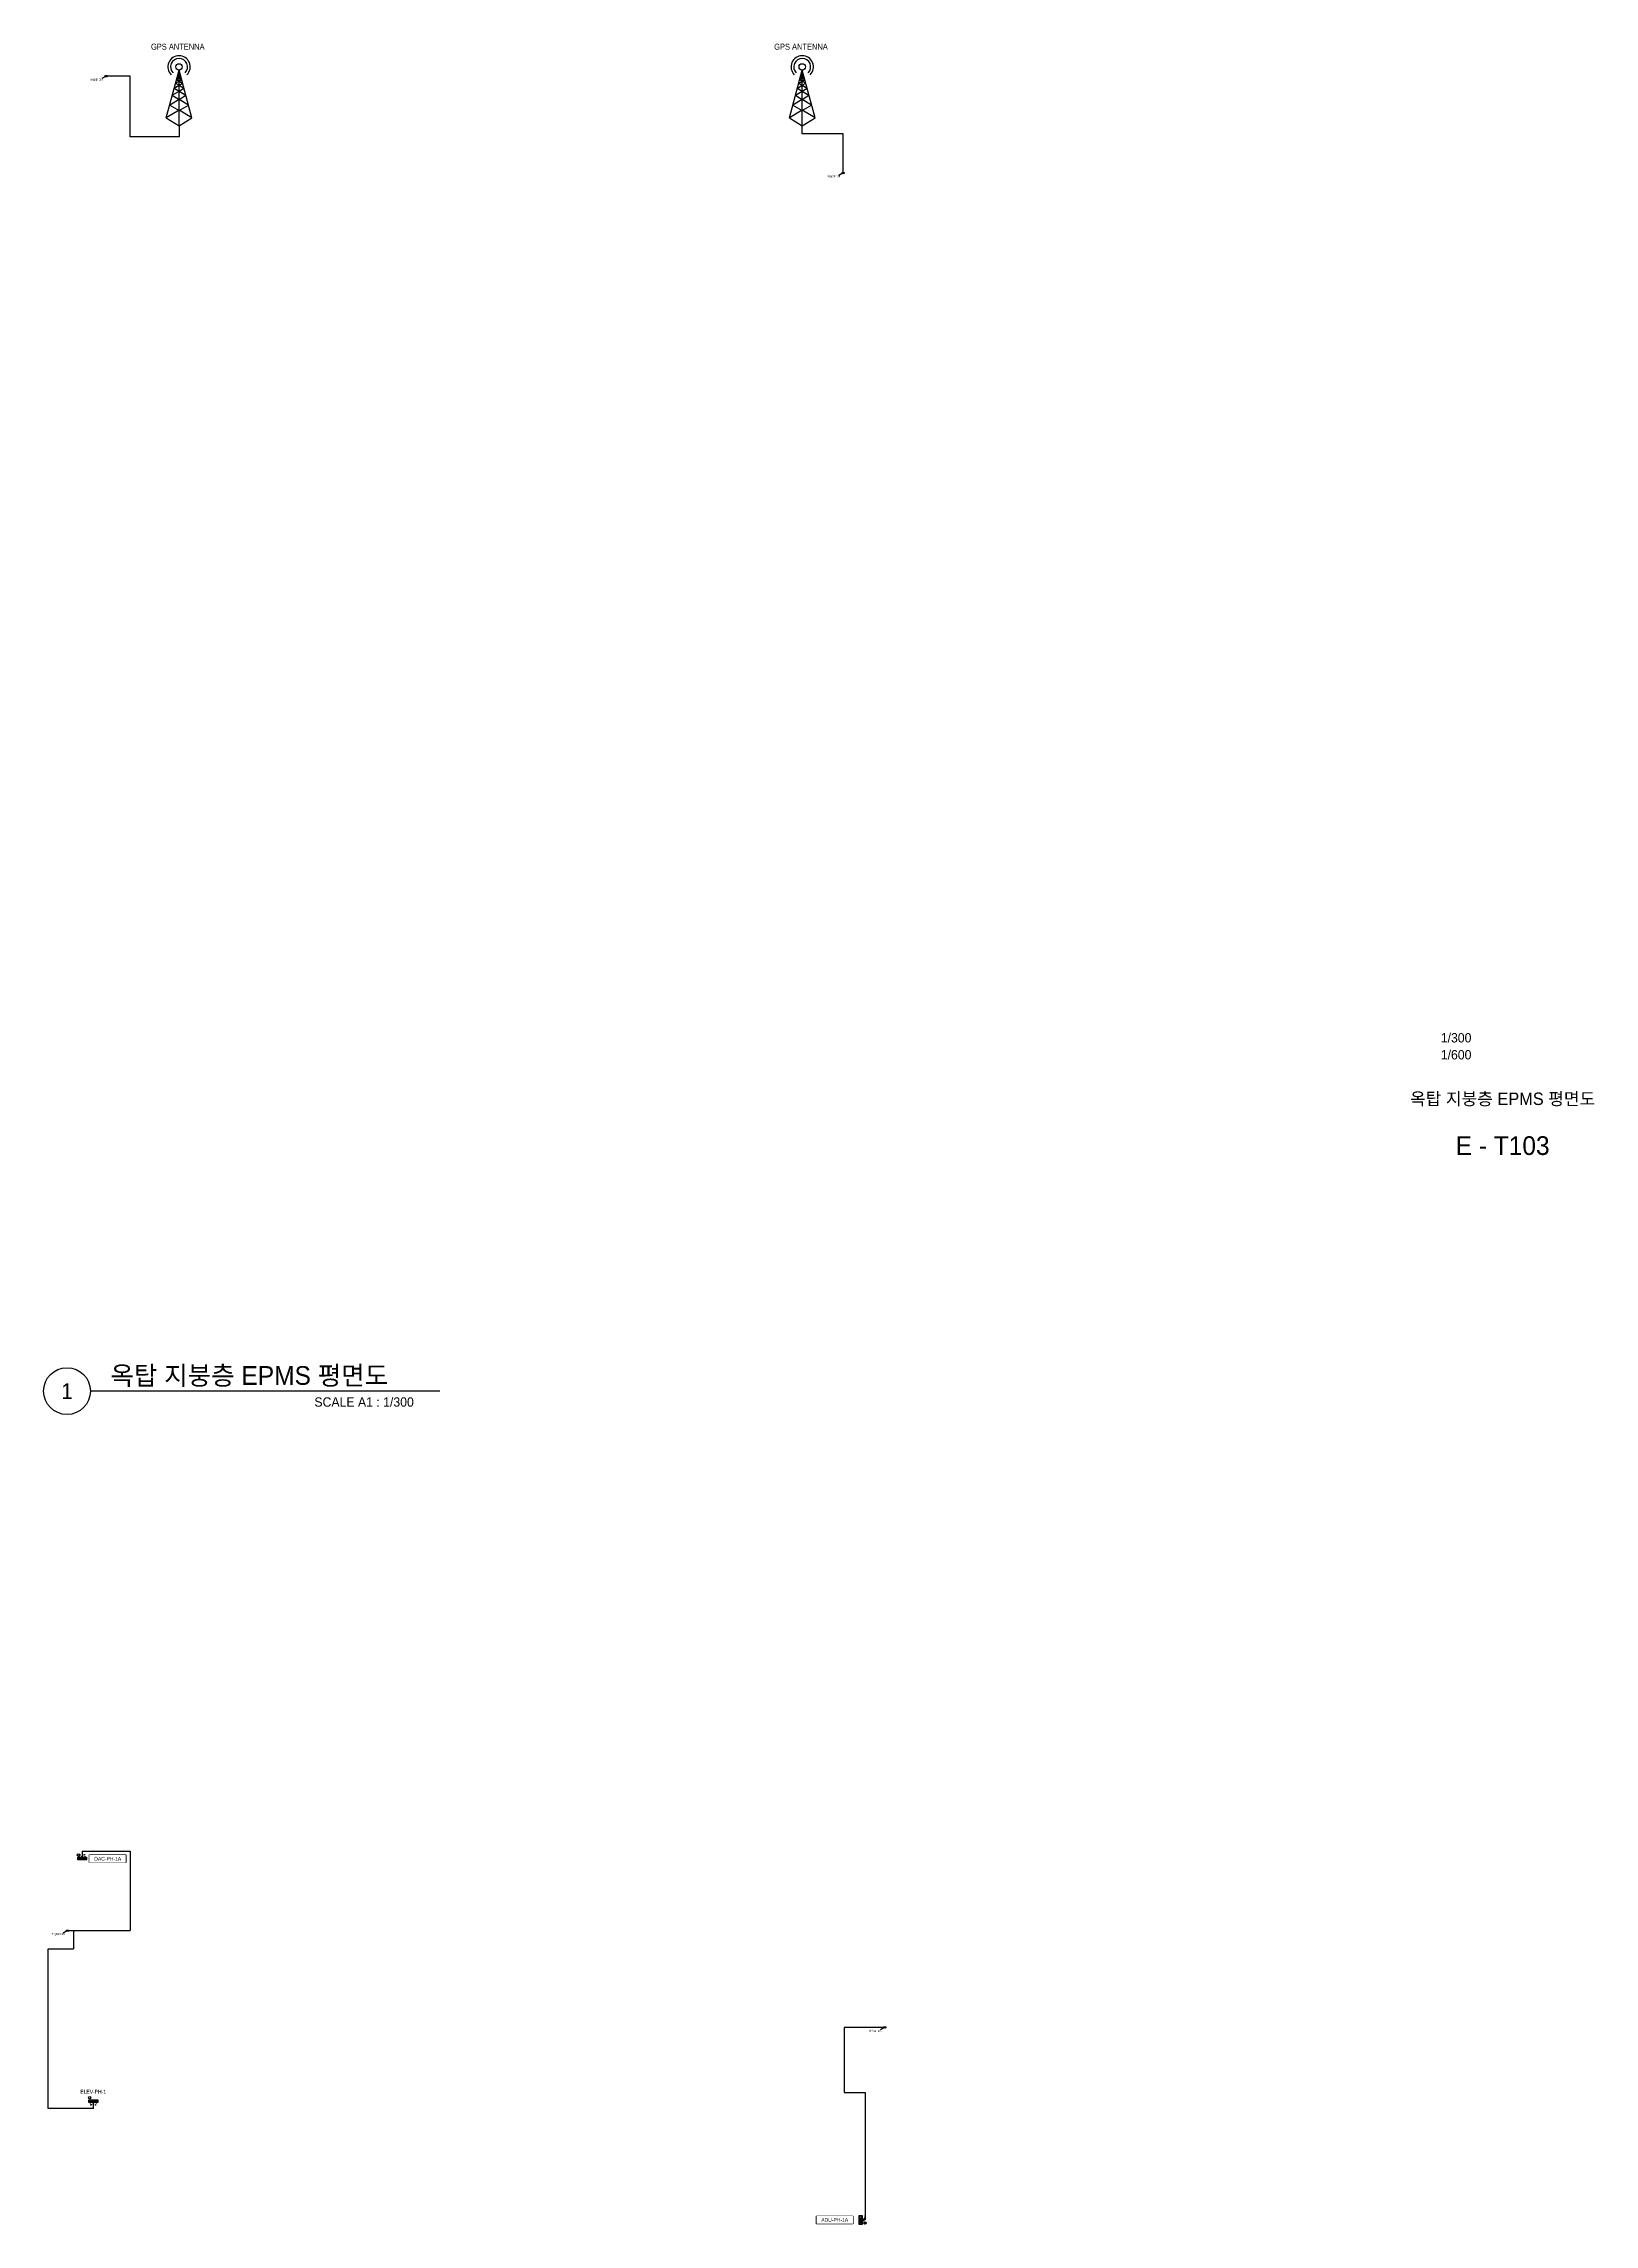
# Model space of a CAD drawing. Header units: millimetres. Extents: x 89450 to 753248, y -530175 to 1209785.
# Drawn here: x 93008 to 242070, y 1000225 to 1209785 of the extents above; entities that cross this region are included whole.
import ezdxf
from ezdxf.enums import TextEntityAlignment as Align

# ---------------------------------------------------------------- set-up
doc = ezdxf.new("R2010")
doc.units = ezdxf.units.MM
doc.header["$LTSCALE"] = 150
doc.linetypes.add('CONTINOUS', pattern=[0])
doc.linetypes.add('D1', pattern=[3, 1, -1, 1])
for name, color, linetype in [('------01 Distribution Panel', 3, 'Continuous'), ('------01 Motor Control Panel or Center', 4, 'Continuous'), ('-----29 Indicator', 1, 'Continuous'), ('-----41 Drawing Title', 2, 'Continuous'), ('-----42 Drawing Number', 2, 'Continuous'), ('-----43 Drawing Scale', 3, 'Continuous'), ('-----99 EPMS CABLE DUCT', 4, 'Continuous'), ('-----99 EPMS CONDUIT', 4, 'Continuous'), ('-----99 EPMS DEVICE', 3, 'Continuous'), ('-----99 EPMS ETC', 4, 'Continuous')]:
    doc.layers.add(name, color=color, linetype=linetype)
doc.styles.add('ELEC', font='')
doc.styles.get('ELEC').set_extended_font_data('Dotum')

# ---------------------------------------------------------------- blocks, each defined once
blk = doc.blocks.new('PNL3')
at = {"color": 161, "linetype": 'D1'}
for p, q in [((-200, 280), (-480, 280)), ((-200, -280), (-480, -280))]:
    blk.add_line(p, q, dxfattribs=at)
at = {"color": 161}
for p, q in [((-200, 276), (0, 76)), ((-200, 205), (0, 5)), ((-200, 135), (0, -65)), ((-200, 64), (0, -136)), ((-153, 300), (0, 147)), ((-83, 300), (0, 217)), ((-200, -7), (0, -207)), ((-200, -78), (0, -278)), ((-200, -148), (-48, -300)), ((-200, -219), (-119, -300))]:
    blk.add_line(p, q, dxfattribs=at)
blk.add_lwpolyline([(0, -300), (-200, -300), (-200, 300), (0, 300)], close=True, dxfattribs=at)
at = {"color": 161, "linetype": 'D1'}
for centre, start, end in [((-200, 280), 180, 270), ((-200, -280), 90, 180)]:
    blk.add_arc(centre, 280, start, end, dxfattribs=at)
blk = doc.blocks.new('MCP_EQUIPMENT-2')
at = {"color": 161}
for p, q in [((200, 400), (0, -400)), ((200, -400), (0, 400))]:
    blk.add_line(p, q, dxfattribs=at)
at = {"color": 161, "linetype": 'D1'}
for p, q in [((200, 380), (580, 380)), ((200, -380), (580, -380))]:
    blk.add_line(p, q, dxfattribs=at)
at = {"color": 161}
blk.add_lwpolyline([(200, 400), (0, 400), (0, -400), (200, -400)], close=True, dxfattribs=at)
at = {"color": 161, "linetype": 'D1'}
for centre, start, end in [((200, 380), 270, 0), ((200, -380), 0, 90)]:
    blk.add_arc(centre, 380, start, end, dxfattribs=at)

msp = doc.modelspace()

# ---------------------------------------------------------------- linework, layer by layer
at = {"layer": '------01 Motor Control Panel or Center', "linetype": 'CONTINOUS', "elevation": 0}
msp.add_lwpolyline([(100911, 1035725), (100911, 1034985), (97407, 1034985), (97407, 1035725)], close=True, dxfattribs=at)
at = {"layer": '------01 Motor Control Panel or Center', "linetype": 'CONTINOUS'}
msp.add_lwpolyline([(170804, 1001025), (170804, 1000285), (167300, 1000285), (167300, 1001025)], close=True, dxfattribs=at)
at = {"layer": '-----41 Drawing Title', "color": 7}
msp.add_line((131092, 1080300), (97508, 1080300), dxfattribs=at)
msp.add_circle((95258, 1080300), 2250, dxfattribs=at)
at = {"layer": '-----99 EPMS CABLE DUCT'}
for p, q in [((99020, 1206655), (98614, 1206421)), ((98930, 1206695), (99110, 1206615)), ((98930, 1206615), (99110, 1206695)), ((169865, 1197355), (169459, 1197121)), ((169775, 1197395), (169955, 1197315)), ((169775, 1197315), (169955, 1197395)), ((95297, 1028455), (94891, 1028221)), ((95207, 1028495), (95387, 1028415)), ((95207, 1028415), (95387, 1028495)), ((173849, 1019155), (173443, 1018921)), ((173759, 1019195), (173939, 1019115)), ((173759, 1019115), (173939, 1019195))]:
    msp.add_line(p, q, dxfattribs=at)
at = {"layer": '-----99 EPMS CABLE DUCT', "elevation": 0}
for points in [[(98614, 1206421, 0, 70, 0), (98790, 1206522, 40, 40, 0)], [(169459, 1197121, 0, 70, 0), (169635, 1197222, 40, 40, 0)], [(94891, 1028221, 0, 70, 0), (95067, 1028322, 40, 40, 0)], [(173443, 1018921, 0, 70, 0), (173619, 1019022, 40, 40, 0)]]:
    msp.add_lwpolyline(points, format="xyseb", dxfattribs=at)
for points in [[(98920, 1206705), (99120, 1206705), (99120, 1206605), (98920, 1206605)], [(98930, 1206695), (99110, 1206695), (99110, 1206615), (98930, 1206615)], [(169765, 1197405), (169965, 1197405), (169965, 1197305), (169765, 1197305)], [(169775, 1197395), (169955, 1197395), (169955, 1197315), (169775, 1197315)], [(95197, 1028505), (95397, 1028505), (95397, 1028405), (95197, 1028405)], [(95207, 1028495), (95387, 1028495), (95387, 1028415), (95207, 1028415)], [(173749, 1019205), (173949, 1019205), (173949, 1019105), (173749, 1019105)], [(173759, 1019195), (173939, 1019195), (173939, 1019115), (173759, 1019115)]]:
    msp.add_lwpolyline(points, close=True, dxfattribs=at)
msp.add_lwpolyline([(95297, 1028455), (95880, 1028455), (95880, 1026700)], dxfattribs=at)
at = {"layer": '-----99 EPMS CABLE DUCT'}
for centre in [(99020, 1206655), (99020, 1206655), (169865, 1197355), (95297, 1028455), (95297, 1028455), (173849, 1019155)]:
    msp.add_circle(centre, 10, dxfattribs=at)
at = {"layer": '-----99 EPMS CONDUIT'}
msp.add_line((95297, 1028455), (101321, 1028455), dxfattribs=at)
msp.add_lwpolyline([(106027, 1201894), (106027, 1200825), (101321, 1200825), (101321, 1206655), (99004, 1206655)], dxfattribs=at)
at = {"layer": '-----99 EPMS CONDUIT', "elevation": 0}
msp.add_lwpolyline([(169865, 1197405), (169865, 1201122), (165926, 1201122), (165926, 1201894)], dxfattribs=at)
at = {"layer": '-----99 EPMS ETC', "ltscale": 3}
for p, q in [((104793, 1202638), (106027, 1207246)), ((107262, 1202638), (106027, 1207246)), ((106027, 1201894), (106027, 1207246)), ((164691, 1202638), (165926, 1207246)), ((167161, 1202638), (165926, 1207246)), ((165926, 1201894), (165926, 1207246)), ((105377, 1204819), (106027, 1205211)), ((105558, 1205494), (106027, 1205777)), ((105558, 1205494), (106027, 1205211)), ((105688, 1205981), (106027, 1206186)), ((105688, 1205981), (106027, 1205777)), ((105783, 1206333), (106027, 1206480)), ((105783, 1206333), (106027, 1206186)), ((105851, 1206587), (106027, 1206693)), ((105851, 1206587), (106027, 1206480)), ((106027, 1206693), (106204, 1206587)), ((106027, 1206480), (106204, 1206587)), ((106027, 1206480), (106272, 1206333)), ((106027, 1206186), (106272, 1206333)), ((106027, 1206186), (106366, 1205982)), ((106027, 1205777), (106366, 1205981)), ((106027, 1205777), (106496, 1205494)), ((106027, 1205211), (106496, 1205494)), ((106027, 1205211), (106677, 1204819)), ((165276, 1204819), (165926, 1205211)), ((165457, 1205494), (165926, 1205777)), ((165457, 1205494), (165926, 1205211)), ((165587, 1205981), (165926, 1206186)), ((165587, 1205981), (165926, 1205777)), ((165682, 1206333), (165926, 1206480)), ((165682, 1206333), (165926, 1206186)), ((165749, 1206587), (165926, 1206693)), ((165749, 1206587), (165926, 1206480)), ((165926, 1206693), (166103, 1206587)), ((165926, 1206480), (166103, 1206587)), ((165926, 1206480), (166171, 1206333)), ((165926, 1206186), (166171, 1206333)), ((165926, 1206186), (166265, 1205982)), ((165926, 1205777), (166265, 1205981)), ((165926, 1205777), (166395, 1205494)), ((165926, 1205211), (166395, 1205494)), ((165926, 1205211), (166576, 1204819)), ((106027, 1203382), (104793, 1202638)), ((106027, 1204428), (105127, 1203885)), ((105127, 1203885), (106027, 1203342)), ((105377, 1204819), (106027, 1204428)), ((106027, 1204428), (106677, 1204819)), ((106927, 1203885), (106027, 1204428)), ((106027, 1203342), (106927, 1203885)), ((107262, 1202638), (106027, 1203382)), ((165926, 1203382), (164691, 1202638)), ((165926, 1204428), (165025, 1203885)), ((165025, 1203885), (165926, 1203342)), ((165276, 1204819), (165926, 1204428)), ((165926, 1204428), (166576, 1204819)), ((166826, 1203885), (165926, 1204428)), ((165926, 1203342), (166826, 1203885)), ((167161, 1202638), (165926, 1203382)), ((104793, 1202638), (106027, 1201894)), ((106027, 1201894), (107262, 1202638)), ((164691, 1202638), (165926, 1201894)), ((165926, 1201894), (167161, 1202638))]:
    msp.add_line(p, q, dxfattribs=at)
for centre in [(106027, 1207551), (165926, 1207551)]:
    msp.add_circle(centre, 306, dxfattribs=at)
for centre, radius in [((106027, 1207551), 1074), ((106027, 1207551), 814), ((165926, 1207551), 1074), ((165926, 1207551), 814)]:
    msp.add_arc(centre, radius, 315, 225, dxfattribs=at)

# ---------------------------------------------------------------- block references
at = {"layer": '------01 Motor Control Panel or Center', "rotation": 269.9999999999999}
msp.add_blockref('PNL3', (96707, 1035255), dxfattribs=at)

# ---------------------------------------------------------------- texts
at = {"layer": '-----41 Drawing Title', "style": 'ELEC'}
msp.add_text('옥탑 지붕층 EPMS 평면도', height=1200, dxfattribs=at).set_placement((233250, 1108390), align=Align.MIDDLE_CENTER)
at = {"layer": '-----41 Drawing Title', "color": 2, "style": 'ELEC'}
msp.add_text('옥탑 지붕층 EPMS 평면도', height=1800, dxfattribs=at).set_placement((99425, 1080900))
at = {"layer": '-----41 Drawing Title', "color": 7, "style": 'ELEC'}
msp.add_text('1', height=1500, dxfattribs=at).set_placement((95258, 1080300), align=Align.MIDDLE)
at = {"layer": '-----41 Drawing Title', "style": 'ELEC'}
msp.add_text('SCALE A1 : 1/300', height=900, dxfattribs=at).set_placement((128592, 1078800), align=Align.RIGHT)
at = {"layer": '-----42 Drawing Number', "style": 'ELEC'}
msp.add_text('E - T103', height=1800, dxfattribs=at).set_placement((233250, 1103890), align=Align.MIDDLE_CENTER)
at = {"layer": '-----43 Drawing Scale', "style": 'ELEC'}
for s, p in [('1/300', (228779, 1114250)), ('1/600', (228779, 1112620))]:
    msp.add_text(s, height=900, dxfattribs=at).set_placement(p, align=Align.MIDDLE_CENTER)
at = {"layer": '-----99 EPMS CABLE DUCT', "style": 'ELEC'}
for s, p in [('옥탑층 DN', (97501, 1206224)), ('지상6F DN', (168345, 1196924, 0)), ('지상6F DN', (93777, 1028024)), ('지상6F DN', (172329, 1018724, 0))]:
    msp.add_text(s, height=187.7, dxfattribs=at).set_placement(p)
at = {"layer": '-----99 EPMS ETC', "ltscale": 3, "style": 'ELEC', "width": 0.9}
for p in [(105907, 1209198, -169), (165806, 1209198, -169)]:
    msp.add_text('GPS ANTENNA', height=578.46, dxfattribs=at).set_placement(p, align=Align.CENTER)

# ---------------------------------------------------------------- wipeouts: each hides what was drawn before it
msp.add_wipeout([(96024, 1013345), (99528, 1013345), (99528, 1012605), (96024, 1012605)]).dxf.layer = '------01 Distribution Panel'

# ---------------------------------------------------------------- next in the draw order: linework, layer by layer
at = {"layer": '-----29 Indicator'}
msp.add_circle((97439, 1012392), 114, dxfattribs=at)
at = {"layer": '-----99 EPMS CABLE DUCT', "elevation": 0}
msp.add_lwpolyline([(97790, 1011349), (93431, 1011349), (93431, 1026700), (95880, 1026700)], dxfattribs=at)
at = {"layer": '-----99 EPMS CONDUIT'}
msp.add_line((97790, 1011349), (97790, 1011926), dxfattribs=at)
msp.add_arc((97790, 1011926), 63.8, 300, 240, dxfattribs=at)
at = {"layer": '-----99 EPMS DEVICE', "color": 2, "elevation": 0}
msp.add_lwpolyline([(98220, 1011926), (97360, 1011926), (97360, 1012196), (98220, 1012196)], close=True, dxfattribs=at)

# ---------------------------------------------------------------- next in the draw order: block references
at = {"layer": '------01 Distribution Panel', "rotation": 89.99999999999993}
msp.add_blockref('PNL3', (97776, 1012205), dxfattribs=at)

# ---------------------------------------------------------------- next in the draw order: texts
at = {"layer": '------01 Distribution Panel', "linetype": 'CONTINOUS', "style": 'ELEC', "width": 0.8}
msp.add_text('ELEV-PH-1', height=375, dxfattribs=at).set_placement((97776, 1012975), align=Align.MIDDLE)
at = {"layer": '-----29 Indicator', "style": 'ELEC'}
msp.add_text('501', height=150, rotation=360, dxfattribs=at).set_placement((97439, 1012392), align=Align.MIDDLE_CENTER)
at = {"layer": '-----99 EPMS DEVICE', "color": 2, "style": 'ELEC', "width": 0.9}
msp.add_text('DM', height=168, dxfattribs=at).set_placement((97781, 1012060), align=Align.MIDDLE)

# ---------------------------------------------------------------- next in the draw order: wipeouts: each hides what was drawn before it
at = {"color": 1}
for points in [[(97407, 1035725), (100911, 1035725), (100911, 1034985), (97407, 1034985)], [(167300, 1001025), (170804, 1001025), (170804, 1000285), (167300, 1000285)]]:
    msp.add_wipeout(points, dxfattribs=at).dxf.layer = '------01 Motor Control Panel or Center'

# ---------------------------------------------------------------- next in the draw order: linework, layer by layer
at = {"layer": '-----29 Indicator'}
for centre in [(96362, 1035721), (171951, 1000351)]:
    msp.add_circle(centre, 114, dxfattribs=at)
at = {"layer": '-----99 EPMS CABLE DUCT', "elevation": 0}
msp.add_lwpolyline([(173749, 1019155), (169948, 1019155), (169948, 1012894), (171990, 1012894), (171990, 1000655)], dxfattribs=at)
at = {"layer": '-----99 EPMS CONDUIT'}
for p, q in [((96713, 1036101), (96713, 1035525)), ((96713, 1036101), (101321, 1036101)), ((101321, 1036101), (101321, 1028455)), ((171990, 1000655), (171673, 1000655))]:
    msp.add_line(p, q, dxfattribs=at)
for centre, start, end in [((96713, 1035525), 300, 240), ((171673, 1000655), 30, 330)]:
    msp.add_arc(centre, 63.8, start, end, dxfattribs=at)
at = {"layer": '-----99 EPMS DEVICE', "color": 2, "elevation": 0}
msp.add_lwpolyline([(97143, 1035255), (96283, 1035255), (96283, 1035525), (97143, 1035525)], close=True, dxfattribs=at)
at = {"layer": '-----99 EPMS DEVICE', "color": 2}
msp.add_lwpolyline([(171673, 1001085), (171673, 1000225), (171404, 1000225), (171404, 1001085)], close=True, dxfattribs=at)

# ---------------------------------------------------------------- next in the draw order: block references
at = {"layer": '------01 Motor Control Panel or Center'}
msp.add_blockref('MCP_EQUIPMENT-2', (171404, 1000655), dxfattribs=at)

# ---------------------------------------------------------------- next in the draw order: texts
at = {"layer": '------01 Motor Control Panel or Center', "linetype": 'CONTINOUS', "style": 'ELEC', "width": 0.8}
for s, p in [('OAC-PH-1A', (99159, 1035355)), ('ADU-PH-1A', (169052, 1000655))]:
    msp.add_text(s, height=375, dxfattribs=at).set_placement(p, align=Align.MIDDLE)
at = {"layer": '-----29 Indicator', "style": 'ELEC', "width": 0.6}
msp.add_text('519', height=150, dxfattribs=at).set_placement((96362, 1035721), align=Align.MIDDLE_CENTER)
at = {"layer": '-----29 Indicator', "style": 'ELEC'}
msp.add_text('520', height=150, rotation=360, dxfattribs=at).set_placement((171951, 1000351), align=Align.MIDDLE_CENTER)
at = {"layer": '-----99 EPMS DEVICE', "color": 2, "style": 'ELEC', "width": 0.9}
msp.add_text('DM', height=168, dxfattribs=at).set_placement((96703, 1035389), align=Align.MIDDLE)
msp.add_text('DM', height=168, rotation=90, dxfattribs=at).set_placement((171539, 1000646), align=Align.MIDDLE)

doc.saveas('drawing.dxf')
